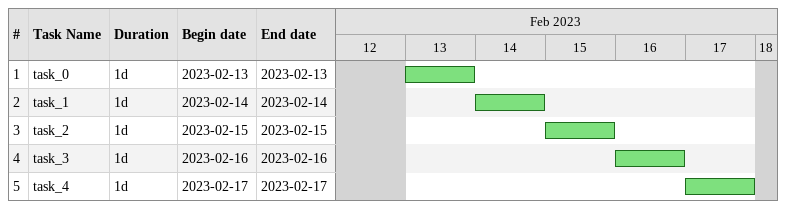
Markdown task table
| ID | Task | Duration | Start | Finish |
|---|---|---|---|---|
| 1 | task_0 | 1d | 2023-02-13 | 2023-02-13 |
| 2 | task_1 | 1d | 2023-02-14 | 2023-02-14 |
| 3 | task_2 | 1d | 2023-02-15 | 2023-02-15 |
| 4 | task_3 | 1d | 2023-02-16 | 2023-02-16 |
| 5 | task_4 | 1d | 2023-02-17 | 2023-02-17 |
